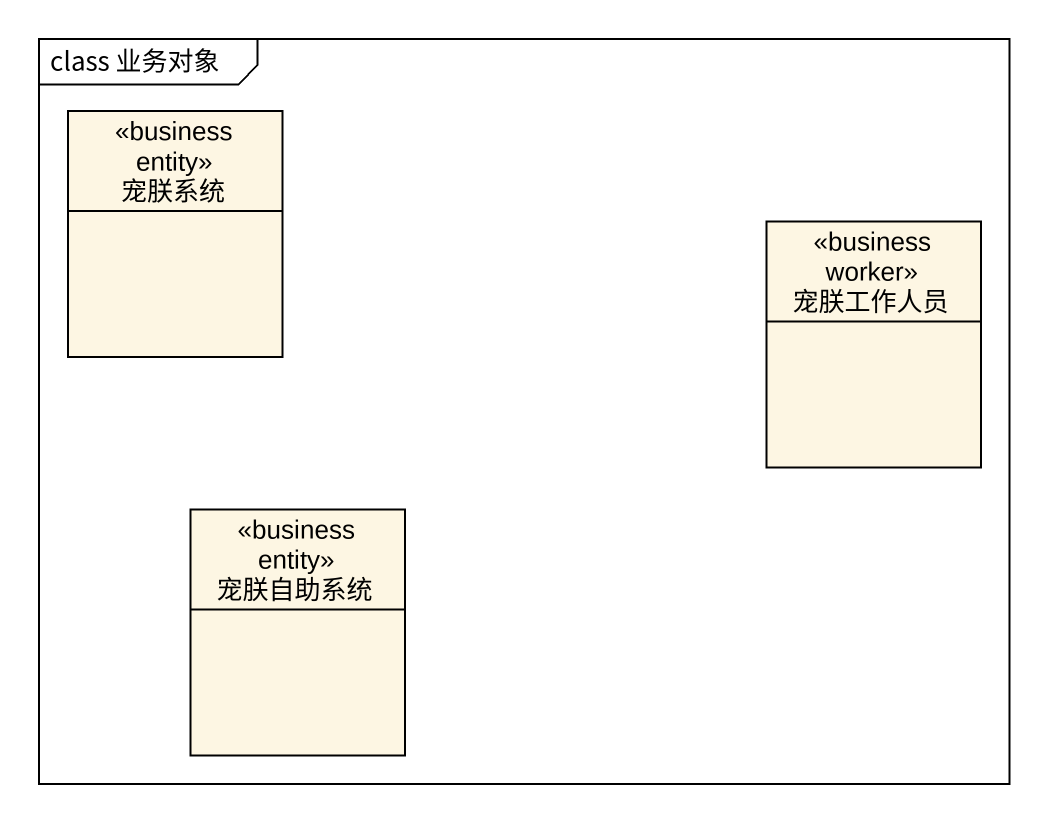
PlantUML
@startuml
mainframe class 业务对象
hide circle
hide empty members
class 宠朕系统 <<business entity>>
class 宠朕工作人员 <<business worker>>
class 宠朕自助系统 <<business entity>>
@enduml
